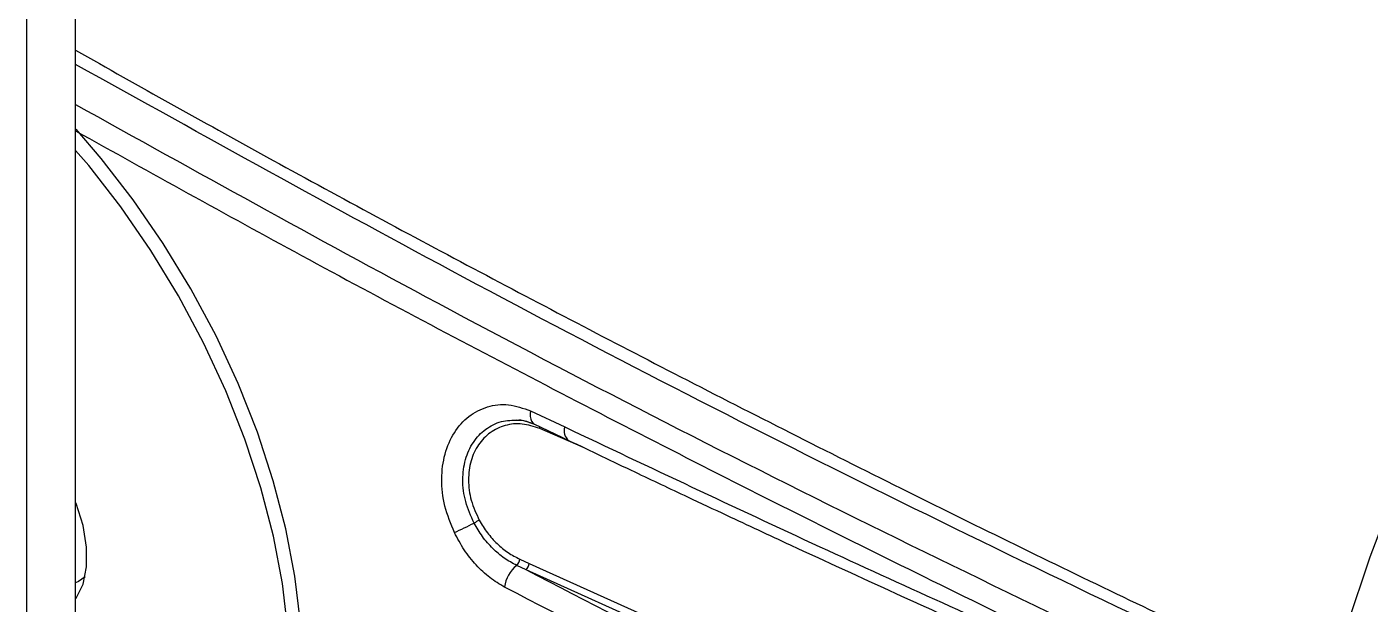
# Model space of a CAD drawing. Extents: x 11 to 120, y 2 to 94.
# Drawn here: x 86.948 to 90.615, y 13.146 to 14.724 of the extents above; entities that cross this region are included whole.
import ezdxf

# ---------------------------------------------------------------- set-up
doc = ezdxf.new("R2010")
doc.units = 0
doc.header["$MEASUREMENT"] = 0
doc.layers.add('OBJECT', color=7, linetype='CONTINUOUS')

msp = doc.modelspace()

# ---------------------------------------------------------------- linework, layer by layer
at = {"layer": 'OBJECT'}
for p, q in [((87.0812, 12.6849), (87.0812, 20.0114)), ((86.9482, 12.6081), (86.9482, 19.9346)), ((88.3233, 13.6747), (88.4166, 13.6307)), ((88.3341, 13.638), (88.4276, 13.5938)), ((88.4466, 13.5834), (88.3485, 13.6262)), ((88.4718, 13.5727), (88.4466, 13.5834)), ((87.0812, 13.1605), (87.0812, 13.4253)), ((88.3109, 13.2405), (88.2854, 13.2523)), ((88.294, 13.2694), (88.3198, 13.2578)), ((90.3814, 12.3059), (88.3109, 13.2405)), ((88.3198, 13.2578), (90.3904, 12.3232))]:
    msp.add_line(p, q, dxfattribs=at)
at = {"layer": 'OBJECT', "flags": 128}
for points in [[(90.4986, 12.9019), (90.5523, 13.0884), (90.615, 13.2754), (90.6865, 13.4622), (90.7664, 13.648), (90.8544, 13.8317), (90.95, 14.0126), (91.0528, 14.1899), (91.1623, 14.3627), (91.278, 14.5302), (91.3994, 14.6917), (91.5259, 14.8463), (91.657, 14.9934), (91.7919, 15.1323), (91.9301, 15.2624), (92.071, 15.3829), (92.2138, 15.4935), (92.358, 15.5935)], [(87.3892, 12.2881), (87.3962, 12.2923), (87.4646, 12.3415), (87.5252, 12.4024), (87.5776, 12.4745), (87.621, 12.557), (87.6553, 12.6492), (87.68, 12.7502), (87.6949, 12.8591), (87.6999, 12.9749), (87.6949, 13.0964), (87.68, 13.2225), (87.6553, 13.3521), (87.621, 13.4839), (87.5776, 13.6166), (87.5252, 13.7491), (87.4646, 13.88), (87.3962, 14.0082), (87.3207, 14.1324), (87.2387, 14.2515), (87.1512, 14.3644), (87.0826, 14.444)], [(87.661, 13.0768), (87.6461, 13.2029), (87.6214, 13.3325), (87.5871, 13.4643), (87.5436, 13.597), (87.4913, 13.7295), (87.4307, 13.8604), (87.3623, 13.9886), (87.2867, 14.1128), (87.2048, 14.2319), (87.1172, 14.3448), (87.0812, 14.3866)], [(88.3233, 13.6747), (88.3224, 13.6665), (88.3226, 13.6588), (88.3238, 13.652), (88.3261, 13.6462), (88.3293, 13.6417), (88.3334, 13.6384), (88.3356, 13.6374)], [(87.0812, 13.1611), (87.0826, 13.1625), (87.1017, 13.201), (87.1114, 13.2483), (87.1114, 13.3025), (87.1017, 13.3612), (87.0826, 13.4217), (87.0812, 13.4247)], [(87.1072, 13.221), (87.0893, 13.208), (87.0812, 13.2046)]]:
    msp.add_lwpolyline(points, dxfattribs=at)
at = {"layer": 'OBJECT'}
for centre, radius, start, end in [((88.3315, 13.6293), 0.0172, 349.73, 6.3471), ((88.447, 13.6196), 0.0324, 159.9995, 232.2777), ((81.4918, 27.0434), 15.2185, 295.80028, 296.0246), ((88.4552, 12.8516), 0.5904, 117.4124, 118.997), ((88.3406, 13.1825), 0.089, 128.3263, 173.2409), ((88.2667, 13.2724), 0.0275, 312.9478, 353.7305), ((88.2927, 13.2608), 0.0273, 311.7695, 353.7028)]:
    msp.add_arc(centre, radius, start, end, dxfattribs=at)
for points, knots in [([(90.5837, 12.9165), (90.6076, 12.9987), (90.6558, 13.1646), (90.7495, 13.4163), (90.8595, 13.6704), (90.987, 13.9238), (91.1303, 14.173), (91.2877, 14.4139), (91.457, 14.6432), (91.6359, 14.858), (91.8214, 15.0551), (92.0109, 15.2322), (92.2016, 15.3898), (92.3299, 15.478), (92.3935, 15.5218)], [0, 0, 0, 0, 0.080321, 0.16194, 0.244772, 0.329378, 0.414487, 0.5, 0.585518, 0.670628, 0.755228, 0.838065, 0.919682, 1, 1, 1, 1]), ([(87.0812, 14.66), (87.2545, 14.5626), (87.6127, 14.3613), (88.1638, 14.0642), (88.7407, 13.7621), (89.326, 13.4658), (89.9144, 13.1771), (90.3062, 12.9925), (90.4986, 12.9019)], [0, 0, 0, 0, 0.1582539, 0.327068, 0.4937068, 0.6683778, 0.8371406, 1, 1, 1, 1]), ([(90.4813, 12.8732), (90.0843, 13.0621), (89.2896, 13.4403), (88.1559, 14.0238), (87.4325, 14.4262), (87.0812, 14.6216)], [0, 0, 0, 0, 0.339225, 0.679039, 1, 1, 1, 1]), ([(90.6031, 12.928), (90.6321, 13.026), (90.6904, 13.2226), (90.8073, 13.5192), (90.9445, 13.8131), (91.1023, 14.0991), (91.2761, 14.3739), (91.4042, 14.5438), (91.468, 14.6285)], [0, 0, 0, 0, 0.165461, 0.332207, 0.5, 0.667784, 0.834534, 1, 1, 1, 1]), ([(87.0812, 14.5119), (87.4086, 14.33), (88.1158, 13.937), (89.2415, 13.3589), (90.0532, 12.9735), (90.4588, 12.7808)], [0, 0, 0, 0, 0.301353, 0.650905, 1, 1, 1, 1]), ([(87.0809, 14.4399), (87.286, 14.3258), (87.7083, 14.0909), (88.3657, 13.7424), (89.049, 13.3928), (89.737, 13.0535), (90.2009, 12.8355), (90.4282, 12.7287)], [0, 0, 0, 0, 0.190703, 0.392819, 0.598206, 0.803133, 1, 1, 1, 1]), ([(88.1154, 13.342), (88.1057, 13.366), (88.0861, 13.414), (88.0782, 13.4889), (88.0871, 13.5582), (88.113, 13.6174), (88.1532, 13.6622), (88.2045, 13.6886), (88.2632, 13.6958), (88.3032, 13.6818), (88.3233, 13.6747)], [0, 0, 0, 0, 0.124845, 0.24983, 0.374893, 0.499993, 0.625063, 0.749967, 0.874601, 1, 1, 1, 1]), ([(88.169, 13.368), (88.1604, 13.3874), (88.1432, 13.426), (88.136, 13.4867), (88.1433, 13.5428), (88.1652, 13.5907), (88.1993, 13.6264), (88.2418, 13.6485), (88.274, 13.6491), (88.2896, 13.6495)], [0, 0, 0, 0, 0.145042, 0.288968, 0.432674, 0.576375, 0.720203, 0.864344, 1, 1, 1, 1]), ([(88.2852, 13.6502), (88.2934, 13.6495), (88.3099, 13.648), (88.3262, 13.6413), (88.3344, 13.6379)], [0, 0, 0, 0, 0.4994147, 1, 1, 1, 1]), ([(88.2896, 13.6495), (88.2906, 13.6496), (88.302, 13.6508), (88.314, 13.6458), (88.3249, 13.6413)], [0, 0, 0, 0, 0.089237, 1, 1, 1, 1]), ([(88.3485, 13.6262), (88.3324, 13.6315), (88.3004, 13.6421), (88.2533, 13.637), (88.2119, 13.6174), (88.1794, 13.5838), (88.1585, 13.539), (88.1516, 13.4864), (88.1587, 13.4296), (88.1751, 13.3937), (88.1834, 13.3757)], [0, 0, 0, 0, 0.124906, 0.249953, 0.375023, 0.500104, 0.625117, 0.749959, 0.874675, 1, 1, 1, 1]), ([(88.4166, 13.6307), (88.648, 13.521), (89.0988, 13.3075), (89.7692, 13.0041), (90.2113, 12.8126), (90.426, 12.7196)], [0, 0, 0, 0, 0.351668, 0.685, 1, 1, 1, 1]), ([(88.4272, 13.594), (88.4873, 13.5653), (88.5952, 13.5136), (88.7391, 13.4456), (88.8514, 13.3927), (88.9451, 13.349), (89.1214, 13.2669), (89.3456, 13.1639), (89.612, 13.0434), (89.7826, 12.9672), (89.9083, 12.9115), (90.0033, 12.8696), (90.1241, 12.8166), (90.2712, 12.7525), (90.3783, 12.7064), (90.4362, 12.6815)], [0, 0, 0, 0, 0.091689, 0.164516, 0.218484, 0.261787, 0.305981, 0.484382, 0.598114, 0.703056, 0.737321, 0.783987, 0.843319, 0.915322, 1, 1, 1, 1]), ([(88.2854, 13.2523), (88.274, 13.2585), (88.2512, 13.2707), (88.2195, 13.298), (88.191, 13.3303), (88.1763, 13.3554), (88.169, 13.368)], [0, 0, 0, 0, 0.251653, 0.500767, 0.75093, 1, 1, 1, 1]), ([(88.1834, 13.3757), (88.1904, 13.3641), (88.2045, 13.3408), (88.2316, 13.3111), (88.2616, 13.2861), (88.2832, 13.275), (88.294, 13.2694)], [0, 0, 0, 0, 0.249435, 0.499655, 0.748628, 1, 1, 1, 1]), ([(88.2523, 13.193), (88.2387, 13.2011), (88.2118, 13.2172), (88.1744, 13.2526), (88.141, 13.294), (88.124, 13.326), (88.1154, 13.342)], [0, 0, 0, 0, 0.250785, 0.500021, 0.750018, 1, 1, 1, 1]), ([(90.3675, 12.2171), (90.0189, 12.3836), (89.322, 12.7165), (88.6479, 13.0658), (88.3109, 13.2405)], [0, 0, 0, 0, 0.500069, 1, 1, 1, 1]), ([(90.3352, 12.1556), (89.9845, 12.3231), (89.2785, 12.6605), (88.5959, 13.0147), (88.2523, 13.193)], [0, 0, 0, 0, 0.49662, 1, 1, 1, 1])]:
    msp.add_open_spline(points, degree=3, knots=knots, dxfattribs=at)

doc.saveas('drawing.dxf')
